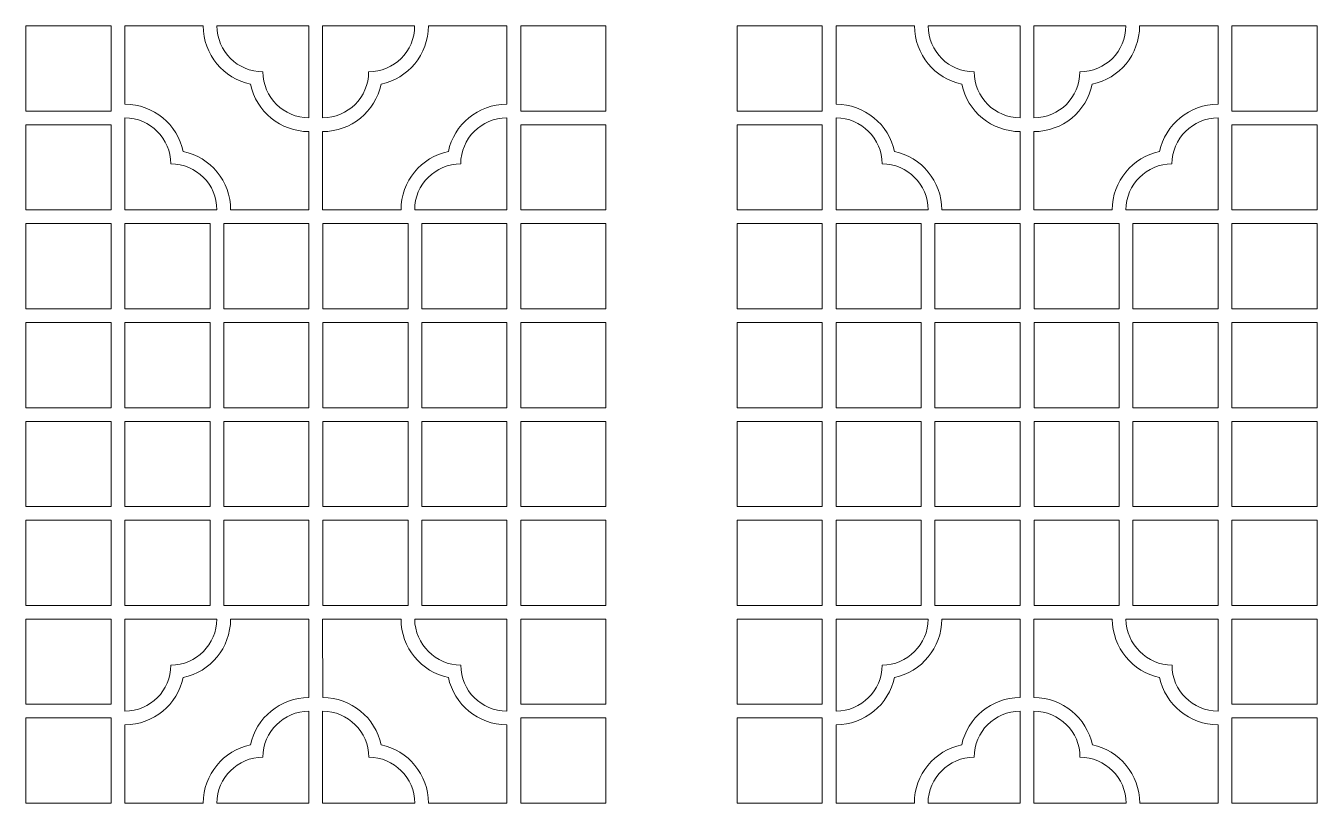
# Model space of a CAD drawing. Header units: centimetres. Extents: x -85 to 85, y -103 to 103.
# Drawn here: x -84.9 to 84.9, y -103.1 to -0.9 of the extents above; entities that cross this region are included whole.
import ezdxf

# ---------------------------------------------------------------- set-up
doc = ezdxf.new("R2010")
doc.units = ezdxf.units.CM
doc.header["$MEASUREMENT"] = 0
doc.layers.add('layer 1', color=7, linetype='Continuous')

msp = doc.modelspace()

# ---------------------------------------------------------------- linework, layer by layer
at = {"layer": 'layer 1', "color": 242, "lineweight": 9}
for points in [[(-84.85591, -12.10488), (-73.65591, -12.10488), (-73.65591, -0.90488), (-84.85591, -0.90488), (-84.85591, -12.10488)], [(-19.81613, -12.10488), (-8.61613, -12.10488), (-8.61613, -0.90488), (-19.81613, -0.90488), (-19.81613, -12.10488)], [(-84.85591, -25.10488), (-73.65591, -25.10488), (-73.65591, -13.90488), (-84.85591, -13.90488), (-84.85591, -25.10488)], [(-84.85591, -38.10488), (-73.65591, -38.10488), (-73.65591, -26.90488), (-84.85591, -26.90488), (-84.85591, -38.10488)], [(-71.84265, -38.10488), (-60.64265, -38.10488), (-60.64265, -26.90488), (-71.84265, -26.90488), (-71.84265, -38.10488)], [(-58.84265, -38.10488), (-47.64265, -38.10488), (-47.64265, -26.90488), (-58.84265, -26.90488), (-58.84265, -38.10488)], [(-45.82939, -38.10488), (-34.62939, -38.10488), (-34.62939, -26.90488), (-45.82939, -26.90488), (-45.82939, -38.10488)], [(-32.82939, -38.10488), (-21.62939, -38.10488), (-21.62939, -26.90488), (-32.82939, -26.90488), (-32.82939, -38.10488)], [(-19.81613, -38.10488), (-8.61613, -38.10488), (-8.61613, -26.90488), (-19.81613, -26.90488), (-19.81613, -38.10488)], [(-84.85591, -51.10488), (-73.65591, -51.10488), (-73.65591, -39.90488), (-84.85591, -39.90488), (-84.85591, -51.10488)], [(-58.84265, -51.10488), (-47.64265, -51.10488), (-47.64265, -39.90488), (-58.84265, -39.90488), (-58.84265, -51.10488)], [(-32.82939, -51.10488), (-21.62939, -51.10488), (-21.62939, -39.90488), (-32.82939, -39.90488), (-32.82939, -51.10488)], [(-84.85591, -64.10488), (-73.65591, -64.10488), (-73.65591, -52.90488), (-84.85591, -52.90488), (-84.85591, -64.10488)], [(-71.84265, -64.10488), (-60.64265, -64.10488), (-60.64265, -52.90488), (-71.84265, -52.90488), (-71.84265, -64.10488)], [(-58.84265, -64.10488), (-47.64265, -64.10488), (-47.64265, -52.90488), (-58.84265, -52.90488), (-58.84265, -64.10488)], [(-45.82939, -64.10488), (-34.62939, -64.10488), (-34.62939, -52.90488), (-45.82939, -52.90488), (-45.82939, -64.10488)], [(-32.82939, -64.10488), (-21.62939, -64.10488), (-21.62939, -52.90488), (-32.82939, -52.90488), (-32.82939, -64.10488)], [(-19.81613, -64.10488), (-8.61613, -64.10488), (-8.61613, -52.90488), (-19.81613, -52.90488), (-19.81613, -64.10488)], [(-84.85591, -77.10488), (-73.65591, -77.10488), (-73.65591, -65.90488), (-84.85591, -65.90488), (-84.85591, -77.10488)], [(-58.84265, -77.10488), (-47.64265, -77.10488), (-47.64265, -65.90488), (-58.84265, -65.90488), (-58.84265, -77.10488)], [(-32.82939, -77.10488), (-21.62939, -77.10488), (-21.62939, -65.90488), (-32.82939, -65.90488), (-32.82939, -77.10488)], [(-84.85591, -90.10488), (-73.65591, -90.10488), (-73.65591, -78.90488), (-84.85591, -78.90488), (-84.85591, -90.10488)], [(-19.81613, -90.10488), (-8.61613, -90.10488), (-8.61613, -78.90488), (-19.81613, -78.90488), (-19.81613, -90.10488)], [(-84.85591, -103.10488), (-73.65591, -103.10488), (-73.65591, -91.90488), (-84.85591, -91.90488), (-84.85591, -103.10488)]]:
    msp.add_lwpolyline(points, close=True, dxfattribs=at)
at = {"layer": 'layer 1', "color": 177, "lineweight": 9}
for points in [[(8.61614, -12.10488), (19.81614, -12.10488), (19.81614, -0.90488), (8.61614, -0.90488), (8.61614, -12.10488)], [(73.65592, -12.10488), (84.85592, -12.10488), (84.85592, -0.90488), (73.65592, -0.90488), (73.65592, -12.10488)], [(8.61614, -25.10488), (19.81614, -25.10488), (19.81614, -13.90488), (8.61614, -13.90488), (8.61614, -25.10488)], [(8.61614, -38.10488), (19.81614, -38.10488), (19.81614, -26.90488), (8.61614, -26.90488), (8.61614, -38.10488)], [(21.6294, -38.10488), (32.8294, -38.10488), (32.8294, -26.90488), (21.6294, -26.90488), (21.6294, -38.10488)], [(34.6294, -38.10488), (45.8294, -38.10488), (45.8294, -26.90488), (34.6294, -26.90488), (34.6294, -38.10488)], [(47.64266, -38.10488), (58.84266, -38.10488), (58.84266, -26.90488), (47.64266, -26.90488), (47.64266, -38.10488)], [(60.64266, -38.10488), (71.84266, -38.10488), (71.84266, -26.90488), (60.64266, -26.90488), (60.64266, -38.10488)], [(73.65592, -38.10488), (84.85592, -38.10488), (84.85592, -26.90488), (73.65592, -26.90488), (73.65592, -38.10488)], [(8.61614, -51.10488), (19.81614, -51.10488), (19.81614, -39.90488), (8.61614, -39.90488), (8.61614, -51.10488)], [(34.6294, -51.10488), (45.8294, -51.10488), (45.8294, -39.90488), (34.6294, -39.90488), (34.6294, -51.10488)], [(60.64266, -51.10488), (71.84266, -51.10488), (71.84266, -39.90488), (60.64266, -39.90488), (60.64266, -51.10488)], [(8.61614, -64.10488), (19.81614, -64.10488), (19.81614, -52.90488), (8.61614, -52.90488), (8.61614, -64.10488)], [(21.6294, -64.10488), (32.8294, -64.10488), (32.8294, -52.90488), (21.6294, -52.90488), (21.6294, -64.10488)], [(34.6294, -64.10488), (45.8294, -64.10488), (45.8294, -52.90488), (34.6294, -52.90488), (34.6294, -64.10488)], [(47.64266, -64.10488), (58.84266, -64.10488), (58.84266, -52.90488), (47.64266, -52.90488), (47.64266, -64.10488)], [(60.64266, -64.10488), (71.84266, -64.10488), (71.84266, -52.90488), (60.64266, -52.90488), (60.64266, -64.10488)], [(73.65592, -64.10488), (84.85592, -64.10488), (84.85592, -52.90488), (73.65592, -52.90488), (73.65592, -64.10488)], [(8.61614, -77.10488), (19.81614, -77.10488), (19.81614, -65.90488), (8.61614, -65.90488), (8.61614, -77.10488)], [(34.6294, -77.10488), (45.8294, -77.10488), (45.8294, -65.90488), (34.6294, -65.90488), (34.6294, -77.10488)], [(60.64266, -77.10488), (71.84266, -77.10488), (71.84266, -65.90488), (60.64266, -65.90488), (60.64266, -77.10488)], [(8.61614, -90.10488), (19.81614, -90.10488), (19.81614, -78.90488), (8.61614, -78.90488), (8.61614, -90.10488)], [(73.65592, -90.10488), (84.85592, -90.10488), (84.85592, -78.90488), (73.65592, -78.90488), (73.65592, -90.10488)], [(8.61614, -103.10488), (19.81614, -103.10488), (19.81614, -91.90488), (8.61614, -91.90488), (8.61614, -103.10488)]]:
    msp.add_lwpolyline(points, close=True, dxfattribs=at)
at = {"layer": 'layer 1', "color": 242, "lineweight": 9}
for points, knots in [([(-71.84643, -11.20081), (-68.07076, -11.20081), (-64.91514, -13.86788), (-64.16442, -17.42041), (-64.16442, -17.42041), (-60.61185, -18.17112), (-57.94479, -21.32353), (-57.94479, -25.09922), (-57.94479, -25.09922), (-57.94479, -25.09922), (-47.64643, -25.09922), (-47.64643, -25.09922), (-47.64643, -25.09922), (-47.64643, -25.09922), (-47.64643, -14.80489), (-47.64643, -14.80489), (-47.64643, -14.80489), (-51.4221, -14.80489), (-54.56633, -12.13782), (-55.31705, -8.58529), (-55.31705, -8.58529), (-58.86962, -7.83458), (-61.53668, -4.68058), (-61.53668, -0.90489), (-61.53668, -0.90489), (-61.53668, -0.90489), (-71.84643, -0.89922), (-71.84643, -0.89922), (-71.84643, -0.89922), (-71.84643, -0.89922), (-71.84643, -11.20081), (-71.84643, -11.20081)], [0, 0, 0, 0, 0.111111111, 0.111111111, 0.111111111, 0.111111111, 0.222222222, 0.222222222, 0.222222222, 0.222222222, 0.333333333, 0.333333333, 0.333333333, 0.333333333, 0.444444444, 0.444444444, 0.444444444, 0.444444444, 0.555555556, 0.555555556, 0.555555556, 0.555555556, 0.666666667, 0.666666667, 0.666666667, 0.666666667, 0.777777778, 0.777777778, 0.777777778, 0.777777778, 1, 1, 1, 1]), ([(-59.73668, -0.89922), (-59.73668, -4.23997), (-57.02745, -6.95489), (-53.68668, -6.95489), (-53.68668, -6.95489), (-53.68668, -10.27885), (-50.97076, -13.00489), (-47.64643, -13.00489), (-47.64643, -13.00489), (-47.64643, -13.00489), (-47.64643, -0.89922), (-47.64643, -0.89922), (-47.64643, -0.89922), (-47.64643, -0.89922), (-59.73668, -0.89922), (-59.73668, -0.89922)], [0, 0, 0, 0, 0.2, 0.2, 0.2, 0.2, 0.4, 0.4, 0.4, 0.4, 0.6, 0.6, 0.6, 0.6, 1, 1, 1, 1]), ([(-31.95618, -0.89922), (-31.95618, -4.67491), (-34.62324, -7.83458), (-38.17581, -8.58529), (-38.17581, -8.58529), (-38.92653, -12.13782), (-42.07076, -14.80489), (-45.84643, -14.80489), (-45.84643, -14.80489), (-45.84643, -14.80489), (-45.84643, -25.09922), (-45.84643, -25.09922), (-45.84643, -25.09922), (-45.84643, -25.09922), (-35.54807, -25.09922), (-35.54807, -25.09922), (-35.54807, -25.09922), (-35.54807, -21.32353), (-32.88101, -18.17112), (-29.32844, -17.42041), (-29.32844, -17.42041), (-28.57772, -13.86788), (-25.4221, -11.20081), (-21.64643, -11.20081), (-21.64643, -11.20081), (-21.64643, -11.20081), (-21.64643, -0.89922), (-21.64643, -0.89922), (-21.64643, -0.89922), (-21.64643, -0.89922), (-31.95618, -0.89922), (-31.95618, -0.89922)], [0, 0, 0, 0, 0.111111111, 0.111111111, 0.111111111, 0.111111111, 0.222222222, 0.222222222, 0.222222222, 0.222222222, 0.333333333, 0.333333333, 0.333333333, 0.333333333, 0.444444444, 0.444444444, 0.444444444, 0.444444444, 0.555555556, 0.555555556, 0.555555556, 0.555555556, 0.666666667, 0.666666667, 0.666666667, 0.666666667, 0.777777778, 0.777777778, 0.777777778, 0.777777778, 1, 1, 1, 1]), ([(-45.84643, -13.00489), (-42.52164, -13.00489), (-39.80619, -10.27866), (-39.80619, -6.95419), (-39.80619, -6.95419), (-36.46542, -6.95419), (-33.75618, -4.23997), (-33.75618, -0.89922), (-33.75618, -0.89922), (-33.75618, -0.89922), (-45.84643, -0.89922), (-45.84643, -0.89922), (-45.84643, -0.89922), (-45.84643, -0.89922), (-45.84643, -13.00489), (-45.84643, -13.00489)], [0, 0, 0, 0, 0.2, 0.2, 0.2, 0.2, 0.4, 0.4, 0.4, 0.4, 0.6, 0.6, 0.6, 0.6, 1, 1, 1, 1]), ([(-71.84643, -13.00081), (-68.52164, -13.00081), (-65.7948, -15.72704), (-65.7948, -19.05151), (-65.7948, -19.05151), (-62.45403, -19.05151), (-59.74479, -21.75847), (-59.74479, -25.09922), (-59.74479, -25.09922), (-59.74479, -25.09922), (-71.84643, -25.09922), (-71.84643, -25.09922), (-71.84643, -25.09922), (-71.84643, -25.09922), (-71.84643, -13.00081), (-71.84643, -13.00081)], [0, 0, 0, 0, 0.2, 0.2, 0.2, 0.2, 0.4, 0.4, 0.4, 0.4, 0.6, 0.6, 0.6, 0.6, 1, 1, 1, 1]), ([(-33.74807, -25.09922), (-33.74807, -21.75847), (-31.03883, -19.05151), (-27.69806, -19.05151), (-27.69806, -19.05151), (-27.69806, -15.72704), (-24.97122, -13.00081), (-21.64643, -13.00081), (-21.64643, -13.00081), (-21.64643, -13.00081), (-21.64643, -25.09922), (-21.64643, -25.09922), (-21.64643, -25.09922), (-21.64643, -25.09922), (-33.74807, -25.09922), (-33.74807, -25.09922)], [0, 0, 0, 0, 0.2, 0.2, 0.2, 0.2, 0.4, 0.4, 0.4, 0.4, 0.6, 0.6, 0.6, 0.6, 1, 1, 1, 1]), ([(-8.61613, -25.10488), (-8.61613, -25.10488), (-19.81613, -25.10488), (-19.81613, -25.10488), (-19.81613, -25.10488), (-19.81613, -25.10488), (-19.81613, -13.90488), (-19.81613, -13.90488), (-19.81613, -13.90488), (-19.81613, -13.90488), (-8.61613, -13.90488), (-8.61613, -13.90488), (-8.61613, -13.90488), (-8.61613, -13.90488), (-8.61613, -25.10488), (-8.61613, -25.10488)], [0, 0, 0, 0, 0.2, 0.2, 0.2, 0.2, 0.4, 0.4, 0.4, 0.4, 0.6, 0.6, 0.6, 0.6, 1, 1, 1, 1]), ([(-60.64265, -51.10488), (-60.64265, -51.10488), (-71.84265, -51.10488), (-71.84265, -51.10488), (-71.84265, -51.10488), (-71.84265, -51.10488), (-71.84265, -39.90488), (-71.84265, -39.90488), (-71.84265, -39.90488), (-71.84265, -39.90488), (-60.64265, -39.90488), (-60.64265, -39.90488), (-60.64265, -39.90488), (-60.64265, -39.90488), (-60.64265, -51.10488), (-60.64265, -51.10488)], [0, 0, 0, 0, 0.2, 0.2, 0.2, 0.2, 0.4, 0.4, 0.4, 0.4, 0.6, 0.6, 0.6, 0.6, 1, 1, 1, 1]), ([(-34.62939, -51.10488), (-34.62939, -51.10488), (-45.82939, -51.10488), (-45.82939, -51.10488), (-45.82939, -51.10488), (-45.82939, -51.10488), (-45.82939, -39.90488), (-45.82939, -39.90488), (-45.82939, -39.90488), (-45.82939, -39.90488), (-34.62939, -39.90488), (-34.62939, -39.90488), (-34.62939, -39.90488), (-34.62939, -39.90488), (-34.62939, -51.10488), (-34.62939, -51.10488)], [0, 0, 0, 0, 0.2, 0.2, 0.2, 0.2, 0.4, 0.4, 0.4, 0.4, 0.6, 0.6, 0.6, 0.6, 1, 1, 1, 1]), ([(-8.61613, -51.10488), (-8.61613, -51.10488), (-19.81613, -51.10488), (-19.81613, -51.10488), (-19.81613, -51.10488), (-19.81613, -51.10488), (-19.81613, -39.90488), (-19.81613, -39.90488), (-19.81613, -39.90488), (-19.81613, -39.90488), (-8.61613, -39.90488), (-8.61613, -39.90488), (-8.61613, -39.90488), (-8.61613, -39.90488), (-8.61613, -51.10488), (-8.61613, -51.10488)], [0, 0, 0, 0, 0.2, 0.2, 0.2, 0.2, 0.4, 0.4, 0.4, 0.4, 0.6, 0.6, 0.6, 0.6, 1, 1, 1, 1]), ([(-60.64265, -77.10488), (-60.64265, -77.10488), (-71.84265, -77.10488), (-71.84265, -77.10488), (-71.84265, -77.10488), (-71.84265, -77.10488), (-71.84265, -65.90488), (-71.84265, -65.90488), (-71.84265, -65.90488), (-71.84265, -65.90488), (-60.64265, -65.90488), (-60.64265, -65.90488), (-60.64265, -65.90488), (-60.64265, -65.90488), (-60.64265, -77.10488), (-60.64265, -77.10488)], [0, 0, 0, 0, 0.2, 0.2, 0.2, 0.2, 0.4, 0.4, 0.4, 0.4, 0.6, 0.6, 0.6, 0.6, 1, 1, 1, 1]), ([(-34.62939, -77.10488), (-34.62939, -77.10488), (-45.82939, -77.10488), (-45.82939, -77.10488), (-45.82939, -77.10488), (-45.82939, -77.10488), (-45.82939, -65.90488), (-45.82939, -65.90488), (-45.82939, -65.90488), (-45.82939, -65.90488), (-34.62939, -65.90488), (-34.62939, -65.90488), (-34.62939, -65.90488), (-34.62939, -65.90488), (-34.62939, -77.10488), (-34.62939, -77.10488)], [0, 0, 0, 0, 0.2, 0.2, 0.2, 0.2, 0.4, 0.4, 0.4, 0.4, 0.6, 0.6, 0.6, 0.6, 1, 1, 1, 1]), ([(-8.61613, -77.10488), (-8.61613, -77.10488), (-19.81613, -77.10488), (-19.81613, -77.10488), (-19.81613, -77.10488), (-19.81613, -77.10488), (-19.81613, -65.90488), (-19.81613, -65.90488), (-19.81613, -65.90488), (-19.81613, -65.90488), (-8.61613, -65.90488), (-8.61613, -65.90488), (-8.61613, -65.90488), (-8.61613, -65.90488), (-8.61613, -77.10488), (-8.61613, -77.10488)], [0, 0, 0, 0, 0.2, 0.2, 0.2, 0.2, 0.4, 0.4, 0.4, 0.4, 0.6, 0.6, 0.6, 0.6, 1, 1, 1, 1]), ([(-71.84644, -92.80275), (-71.84644, -92.80275), (-71.84485, -103.10111), (-71.84485, -103.10111), (-71.84485, -103.10111), (-71.84485, -103.10111), (-61.55052, -103.10111), (-61.55052, -103.10111), (-61.55052, -103.10111), (-61.55052, -99.32544), (-58.88345, -96.18121), (-55.33092, -95.43049), (-55.33092, -95.43049), (-54.58021, -91.87792), (-51.42621, -89.21086), (-47.65052, -89.21086), (-47.65052, -89.21086), (-47.65052, -89.21086), (-47.64485, -78.90111), (-47.64485, -78.90111), (-47.64485, -78.90111), (-47.64485, -78.90111), (-57.94644, -78.90275), (-57.94644, -78.90275), (-57.94644, -78.90275), (-57.94644, -82.67842), (-60.61351, -85.8324), (-64.16604, -86.58312), (-64.16604, -86.58312), (-64.91675, -90.13569), (-68.07075, -92.80275), (-71.84644, -92.80275)], [0, 0, 0, 0, 0.111111111, 0.111111111, 0.111111111, 0.111111111, 0.222222222, 0.222222222, 0.222222222, 0.222222222, 0.333333333, 0.333333333, 0.333333333, 0.333333333, 0.444444444, 0.444444444, 0.444444444, 0.444444444, 0.555555556, 0.555555556, 0.555555556, 0.555555556, 0.666666667, 0.666666667, 0.666666667, 0.666666667, 0.777777778, 0.777777778, 0.777777778, 0.777777778, 1, 1, 1, 1]), ([(-71.84644, -91.00275), (-68.50569, -91.00275), (-65.79644, -88.29352), (-65.79644, -84.95275), (-65.79644, -84.95275), (-62.47215, -84.95275), (-59.74644, -82.2252), (-59.74644, -78.90111), (-59.74644, -78.90111), (-59.74644, -78.90111), (-71.84485, -78.90111), (-71.84485, -78.90111), (-71.84485, -78.90111), (-71.84485, -78.90111), (-71.84644, -91.00275), (-71.84644, -91.00275)], [0, 0, 0, 0, 0.2, 0.2, 0.2, 0.2, 0.4, 0.4, 0.4, 0.4, 0.6, 0.6, 0.6, 0.6, 1, 1, 1, 1]), ([(-21.64485, -92.80275), (-25.42054, -92.80275), (-28.57295, -90.13569), (-29.32366, -86.58312), (-29.32366, -86.58312), (-32.87619, -85.8324), (-35.54325, -82.67678), (-35.54325, -78.90111), (-35.54325, -78.90111), (-35.54325, -78.90111), (-45.84485, -78.90111), (-45.84485, -78.90111), (-45.84485, -78.90111), (-45.84485, -78.90111), (-45.83918, -89.21086), (-45.83918, -89.21086), (-45.83918, -89.21086), (-42.06349, -89.21086), (-38.90949, -91.87792), (-38.15878, -95.43049), (-38.15878, -95.43049), (-34.60625, -96.18121), (-31.93918, -99.32544), (-31.93918, -103.10111), (-31.93918, -103.10111), (-31.93918, -103.10111), (-21.64485, -103.10111), (-21.64485, -103.10111), (-21.64485, -103.10111), (-21.64485, -103.10111), (-21.64485, -92.80275), (-21.64485, -92.80275)], [0, 0, 0, 0, 0.111111111, 0.111111111, 0.111111111, 0.111111111, 0.222222222, 0.222222222, 0.222222222, 0.222222222, 0.333333333, 0.333333333, 0.333333333, 0.333333333, 0.444444444, 0.444444444, 0.444444444, 0.444444444, 0.555555556, 0.555555556, 0.555555556, 0.555555556, 0.666666667, 0.666666667, 0.666666667, 0.666666667, 0.777777778, 0.777777778, 0.777777778, 0.777777778, 1, 1, 1, 1]), ([(-33.74326, -78.90111), (-33.74326, -82.20931), (-30.94998, -84.95274), (-27.69256, -84.95274), (-27.69256, -84.95274), (-27.69256, -88.29351), (-24.9856, -91.00276), (-21.64485, -91.00276), (-21.64485, -91.00276), (-21.64485, -91.00276), (-21.64485, -78.90111), (-21.64485, -78.90111), (-21.64485, -78.90111), (-21.64485, -78.90111), (-33.74326, -78.90111), (-33.74326, -78.90111)], [0, 0, 0, 0, 0.2, 0.2, 0.2, 0.2, 0.4, 0.4, 0.4, 0.4, 0.6, 0.6, 0.6, 0.6, 1, 1, 1, 1]), ([(-59.75052, -103.10111), (-59.75052, -99.77897), (-56.99881, -97.06087), (-53.69982, -97.06087), (-53.69982, -97.06087), (-53.69982, -93.7201), (-50.9856, -91.01086), (-47.64485, -91.01086), (-47.64485, -91.01086), (-47.64485, -91.01086), (-47.64485, -103.10111), (-47.64485, -103.10111), (-47.64485, -103.10111), (-47.64485, -103.10111), (-59.75052, -103.10111), (-59.75052, -103.10111)], [0, 0, 0, 0, 0.2, 0.2, 0.2, 0.2, 0.4, 0.4, 0.4, 0.4, 0.6, 0.6, 0.6, 0.6, 1, 1, 1, 1]), ([(-45.84485, -91.01086), (-42.5041, -91.01086), (-39.78918, -93.72009), (-39.78918, -97.06086), (-39.78918, -97.06086), (-36.46737, -97.06086), (-33.73918, -99.77525), (-33.73918, -103.10111), (-33.73918, -103.10111), (-33.73918, -103.10111), (-45.84485, -103.10111), (-45.84485, -103.10111), (-45.84485, -103.10111), (-45.84485, -103.10111), (-45.84485, -91.01086), (-45.84485, -91.01086)], [0, 0, 0, 0, 0.2, 0.2, 0.2, 0.2, 0.4, 0.4, 0.4, 0.4, 0.6, 0.6, 0.6, 0.6, 1, 1, 1, 1]), ([(-8.61613, -103.10488), (-8.61613, -103.10488), (-19.81613, -103.10488), (-19.81613, -103.10488), (-19.81613, -103.10488), (-19.81613, -103.10488), (-19.81613, -91.90488), (-19.81613, -91.90488), (-19.81613, -91.90488), (-19.81613, -91.90488), (-8.61613, -91.90488), (-8.61613, -91.90488), (-8.61613, -91.90488), (-8.61613, -91.90488), (-8.61613, -103.10488), (-8.61613, -103.10488)], [0, 0, 0, 0, 0.2, 0.2, 0.2, 0.2, 0.4, 0.4, 0.4, 0.4, 0.6, 0.6, 0.6, 0.6, 1, 1, 1, 1])]:
    msp.add_open_spline(points, degree=3, knots=knots, dxfattribs=at)
at = {"layer": 'layer 1', "color": 177, "lineweight": 9}
for points, knots in [([(21.62562, -11.20081), (25.40129, -11.20081), (28.55691, -13.86788), (29.30763, -17.42041), (29.30763, -17.42041), (32.8602, -18.17112), (35.52726, -21.32353), (35.52726, -25.09922), (35.52726, -25.09922), (35.52726, -25.09922), (45.82562, -25.09922), (45.82562, -25.09922), (45.82562, -25.09922), (45.82562, -25.09922), (45.82562, -14.80489), (45.82562, -14.80489), (45.82562, -14.80489), (42.04995, -14.80489), (38.90572, -12.13782), (38.155, -8.58529), (38.155, -8.58529), (34.60243, -7.83458), (31.93537, -4.68058), (31.93537, -0.90489), (31.93537, -0.90489), (31.93537, -0.90489), (21.62562, -0.89922), (21.62562, -0.89922), (21.62562, -0.89922), (21.62562, -0.89922), (21.62562, -11.20081), (21.62562, -11.20081)], [0, 0, 0, 0, 0.111111111, 0.111111111, 0.111111111, 0.111111111, 0.222222222, 0.222222222, 0.222222222, 0.222222222, 0.333333333, 0.333333333, 0.333333333, 0.333333333, 0.444444444, 0.444444444, 0.444444444, 0.444444444, 0.555555556, 0.555555556, 0.555555556, 0.555555556, 0.666666667, 0.666666667, 0.666666667, 0.666666667, 0.777777778, 0.777777778, 0.777777778, 0.777777778, 1, 1, 1, 1]), ([(33.73537, -0.89922), (33.73537, -4.23997), (36.4446, -6.95489), (39.78537, -6.95489), (39.78537, -6.95489), (39.78537, -10.27885), (42.50129, -13.00489), (45.82562, -13.00489), (45.82562, -13.00489), (45.82562, -13.00489), (45.82562, -0.89922), (45.82562, -0.89922), (45.82562, -0.89922), (45.82562, -0.89922), (33.73537, -0.89922), (33.73537, -0.89922)], [0, 0, 0, 0, 0.2, 0.2, 0.2, 0.2, 0.4, 0.4, 0.4, 0.4, 0.6, 0.6, 0.6, 0.6, 1, 1, 1, 1]), ([(61.51587, -0.89922), (61.51587, -4.67491), (58.84881, -7.83458), (55.29624, -8.58529), (55.29624, -8.58529), (54.54552, -12.13782), (51.40129, -14.80489), (47.62562, -14.80489), (47.62562, -14.80489), (47.62562, -14.80489), (47.62562, -25.09922), (47.62562, -25.09922), (47.62562, -25.09922), (47.62562, -25.09922), (57.92398, -25.09922), (57.92398, -25.09922), (57.92398, -25.09922), (57.92398, -21.32353), (60.59104, -18.17112), (64.14361, -17.42041), (64.14361, -17.42041), (64.89433, -13.86788), (68.04995, -11.20081), (71.82562, -11.20081), (71.82562, -11.20081), (71.82562, -11.20081), (71.82562, -0.89922), (71.82562, -0.89922), (71.82562, -0.89922), (71.82562, -0.89922), (61.51587, -0.89922), (61.51587, -0.89922)], [0, 0, 0, 0, 0.111111111, 0.111111111, 0.111111111, 0.111111111, 0.222222222, 0.222222222, 0.222222222, 0.222222222, 0.333333333, 0.333333333, 0.333333333, 0.333333333, 0.444444444, 0.444444444, 0.444444444, 0.444444444, 0.555555556, 0.555555556, 0.555555556, 0.555555556, 0.666666667, 0.666666667, 0.666666667, 0.666666667, 0.777777778, 0.777777778, 0.777777778, 0.777777778, 1, 1, 1, 1]), ([(47.62562, -13.00489), (50.95041, -13.00489), (53.66586, -10.27866), (53.66586, -6.95419), (53.66586, -6.95419), (57.00663, -6.95419), (59.71587, -4.23997), (59.71587, -0.89922), (59.71587, -0.89922), (59.71587, -0.89922), (47.62562, -0.89922), (47.62562, -0.89922), (47.62562, -0.89922), (47.62562, -0.89922), (47.62562, -13.00489), (47.62562, -13.00489)], [0, 0, 0, 0, 0.2, 0.2, 0.2, 0.2, 0.4, 0.4, 0.4, 0.4, 0.6, 0.6, 0.6, 0.6, 1, 1, 1, 1]), ([(21.62562, -13.00081), (24.95041, -13.00081), (27.67725, -15.72704), (27.67725, -19.05151), (27.67725, -19.05151), (31.01802, -19.05151), (33.72726, -21.75847), (33.72726, -25.09922), (33.72726, -25.09922), (33.72726, -25.09922), (21.62562, -25.09922), (21.62562, -25.09922), (21.62562, -25.09922), (21.62562, -25.09922), (21.62562, -13.00081), (21.62562, -13.00081)], [0, 0, 0, 0, 0.2, 0.2, 0.2, 0.2, 0.4, 0.4, 0.4, 0.4, 0.6, 0.6, 0.6, 0.6, 1, 1, 1, 1]), ([(59.72398, -25.09922), (59.72398, -21.75847), (62.43322, -19.05151), (65.77399, -19.05151), (65.77399, -19.05151), (65.77399, -15.72704), (68.50083, -13.00081), (71.82562, -13.00081), (71.82562, -13.00081), (71.82562, -13.00081), (71.82562, -25.09922), (71.82562, -25.09922), (71.82562, -25.09922), (71.82562, -25.09922), (59.72398, -25.09922), (59.72398, -25.09922)], [0, 0, 0, 0, 0.2, 0.2, 0.2, 0.2, 0.4, 0.4, 0.4, 0.4, 0.6, 0.6, 0.6, 0.6, 1, 1, 1, 1]), ([(84.85592, -25.10488), (84.85592, -25.10488), (73.65592, -25.10488), (73.65592, -25.10488), (73.65592, -25.10488), (73.65592, -25.10488), (73.65592, -13.90488), (73.65592, -13.90488), (73.65592, -13.90488), (73.65592, -13.90488), (84.85592, -13.90488), (84.85592, -13.90488), (84.85592, -13.90488), (84.85592, -13.90488), (84.85592, -25.10488), (84.85592, -25.10488)], [0, 0, 0, 0, 0.2, 0.2, 0.2, 0.2, 0.4, 0.4, 0.4, 0.4, 0.6, 0.6, 0.6, 0.6, 1, 1, 1, 1]), ([(32.8294, -51.10488), (32.8294, -51.10488), (21.6294, -51.10488), (21.6294, -51.10488), (21.6294, -51.10488), (21.6294, -51.10488), (21.6294, -39.90488), (21.6294, -39.90488), (21.6294, -39.90488), (21.6294, -39.90488), (32.8294, -39.90488), (32.8294, -39.90488), (32.8294, -39.90488), (32.8294, -39.90488), (32.8294, -51.10488), (32.8294, -51.10488)], [0, 0, 0, 0, 0.2, 0.2, 0.2, 0.2, 0.4, 0.4, 0.4, 0.4, 0.6, 0.6, 0.6, 0.6, 1, 1, 1, 1]), ([(58.84266, -51.10488), (58.84266, -51.10488), (47.64266, -51.10488), (47.64266, -51.10488), (47.64266, -51.10488), (47.64266, -51.10488), (47.64266, -39.90488), (47.64266, -39.90488), (47.64266, -39.90488), (47.64266, -39.90488), (58.84266, -39.90488), (58.84266, -39.90488), (58.84266, -39.90488), (58.84266, -39.90488), (58.84266, -51.10488), (58.84266, -51.10488)], [0, 0, 0, 0, 0.2, 0.2, 0.2, 0.2, 0.4, 0.4, 0.4, 0.4, 0.6, 0.6, 0.6, 0.6, 1, 1, 1, 1]), ([(84.85592, -51.10488), (84.85592, -51.10488), (73.65592, -51.10488), (73.65592, -51.10488), (73.65592, -51.10488), (73.65592, -51.10488), (73.65592, -39.90488), (73.65592, -39.90488), (73.65592, -39.90488), (73.65592, -39.90488), (84.85592, -39.90488), (84.85592, -39.90488), (84.85592, -39.90488), (84.85592, -39.90488), (84.85592, -51.10488), (84.85592, -51.10488)], [0, 0, 0, 0, 0.2, 0.2, 0.2, 0.2, 0.4, 0.4, 0.4, 0.4, 0.6, 0.6, 0.6, 0.6, 1, 1, 1, 1]), ([(32.8294, -77.10488), (32.8294, -77.10488), (21.6294, -77.10488), (21.6294, -77.10488), (21.6294, -77.10488), (21.6294, -77.10488), (21.6294, -65.90488), (21.6294, -65.90488), (21.6294, -65.90488), (21.6294, -65.90488), (32.8294, -65.90488), (32.8294, -65.90488), (32.8294, -65.90488), (32.8294, -65.90488), (32.8294, -77.10488), (32.8294, -77.10488)], [0, 0, 0, 0, 0.2, 0.2, 0.2, 0.2, 0.4, 0.4, 0.4, 0.4, 0.6, 0.6, 0.6, 0.6, 1, 1, 1, 1]), ([(58.84266, -77.10488), (58.84266, -77.10488), (47.64266, -77.10488), (47.64266, -77.10488), (47.64266, -77.10488), (47.64266, -77.10488), (47.64266, -65.90488), (47.64266, -65.90488), (47.64266, -65.90488), (47.64266, -65.90488), (58.84266, -65.90488), (58.84266, -65.90488), (58.84266, -65.90488), (58.84266, -65.90488), (58.84266, -77.10488), (58.84266, -77.10488)], [0, 0, 0, 0, 0.2, 0.2, 0.2, 0.2, 0.4, 0.4, 0.4, 0.4, 0.6, 0.6, 0.6, 0.6, 1, 1, 1, 1]), ([(84.85592, -77.10488), (84.85592, -77.10488), (73.65592, -77.10488), (73.65592, -77.10488), (73.65592, -77.10488), (73.65592, -77.10488), (73.65592, -65.90488), (73.65592, -65.90488), (73.65592, -65.90488), (73.65592, -65.90488), (84.85592, -65.90488), (84.85592, -65.90488), (84.85592, -65.90488), (84.85592, -65.90488), (84.85592, -77.10488), (84.85592, -77.10488)], [0, 0, 0, 0, 0.2, 0.2, 0.2, 0.2, 0.4, 0.4, 0.4, 0.4, 0.6, 0.6, 0.6, 0.6, 1, 1, 1, 1]), ([(21.62561, -92.80275), (21.62561, -92.80275), (21.6272, -103.10111), (21.6272, -103.10111), (21.6272, -103.10111), (21.6272, -103.10111), (31.92153, -103.10111), (31.92153, -103.10111), (31.92153, -103.10111), (31.92153, -99.32544), (34.5886, -96.18121), (38.14113, -95.43049), (38.14113, -95.43049), (38.89184, -91.87792), (42.04584, -89.21086), (45.82153, -89.21086), (45.82153, -89.21086), (45.82153, -89.21086), (45.8272, -78.90111), (45.8272, -78.90111), (45.8272, -78.90111), (45.8272, -78.90111), (35.52561, -78.90275), (35.52561, -78.90275), (35.52561, -78.90275), (35.52561, -82.67842), (32.85854, -85.8324), (29.30601, -86.58312), (29.30601, -86.58312), (28.5553, -90.13569), (25.4013, -92.80275), (21.62561, -92.80275)], [0, 0, 0, 0, 0.111111111, 0.111111111, 0.111111111, 0.111111111, 0.222222222, 0.222222222, 0.222222222, 0.222222222, 0.333333333, 0.333333333, 0.333333333, 0.333333333, 0.444444444, 0.444444444, 0.444444444, 0.444444444, 0.555555556, 0.555555556, 0.555555556, 0.555555556, 0.666666667, 0.666666667, 0.666666667, 0.666666667, 0.777777778, 0.777777778, 0.777777778, 0.777777778, 1, 1, 1, 1]), ([(21.62561, -91.00275), (24.96636, -91.00275), (27.67561, -88.29352), (27.67561, -84.95275), (27.67561, -84.95275), (30.9999, -84.95275), (33.72561, -82.2252), (33.72561, -78.90111), (33.72561, -78.90111), (33.72561, -78.90111), (21.6272, -78.90111), (21.6272, -78.90111), (21.6272, -78.90111), (21.6272, -78.90111), (21.62561, -91.00275), (21.62561, -91.00275)], [0, 0, 0, 0, 0.2, 0.2, 0.2, 0.2, 0.4, 0.4, 0.4, 0.4, 0.6, 0.6, 0.6, 0.6, 1, 1, 1, 1]), ([(71.8272, -92.80275), (68.05151, -92.80275), (64.8991, -90.13569), (64.14839, -86.58312), (64.14839, -86.58312), (60.59586, -85.8324), (57.9288, -82.67678), (57.9288, -78.90111), (57.9288, -78.90111), (57.9288, -78.90111), (47.6272, -78.90111), (47.6272, -78.90111), (47.6272, -78.90111), (47.6272, -78.90111), (47.63287, -89.21086), (47.63287, -89.21086), (47.63287, -89.21086), (51.40856, -89.21086), (54.56256, -91.87792), (55.31327, -95.43049), (55.31327, -95.43049), (58.8658, -96.18121), (61.53287, -99.32544), (61.53287, -103.10111), (61.53287, -103.10111), (61.53287, -103.10111), (71.8272, -103.10111), (71.8272, -103.10111), (71.8272, -103.10111), (71.8272, -103.10111), (71.8272, -92.80275), (71.8272, -92.80275)], [0, 0, 0, 0, 0.111111111, 0.111111111, 0.111111111, 0.111111111, 0.222222222, 0.222222222, 0.222222222, 0.222222222, 0.333333333, 0.333333333, 0.333333333, 0.333333333, 0.444444444, 0.444444444, 0.444444444, 0.444444444, 0.555555556, 0.555555556, 0.555555556, 0.555555556, 0.666666667, 0.666666667, 0.666666667, 0.666666667, 0.777777778, 0.777777778, 0.777777778, 0.777777778, 1, 1, 1, 1]), ([(59.72879, -78.90111), (59.72879, -82.20931), (62.52207, -84.95274), (65.77949, -84.95274), (65.77949, -84.95274), (65.77949, -88.29351), (68.48645, -91.00276), (71.8272, -91.00276), (71.8272, -91.00276), (71.8272, -91.00276), (71.8272, -78.90111), (71.8272, -78.90111), (71.8272, -78.90111), (71.8272, -78.90111), (59.72879, -78.90111), (59.72879, -78.90111)], [0, 0, 0, 0, 0.2, 0.2, 0.2, 0.2, 0.4, 0.4, 0.4, 0.4, 0.6, 0.6, 0.6, 0.6, 1, 1, 1, 1]), ([(33.72153, -103.10111), (33.72153, -99.77897), (36.47324, -97.06087), (39.77223, -97.06087), (39.77223, -97.06087), (39.77223, -93.7201), (42.48645, -91.01086), (45.8272, -91.01086), (45.8272, -91.01086), (45.8272, -91.01086), (45.8272, -103.10111), (45.8272, -103.10111), (45.8272, -103.10111), (45.8272, -103.10111), (33.72153, -103.10111), (33.72153, -103.10111)], [0, 0, 0, 0, 0.2, 0.2, 0.2, 0.2, 0.4, 0.4, 0.4, 0.4, 0.6, 0.6, 0.6, 0.6, 1, 1, 1, 1]), ([(47.6272, -91.01086), (50.96795, -91.01086), (53.68287, -93.72009), (53.68287, -97.06086), (53.68287, -97.06086), (57.00468, -97.06086), (59.73287, -99.77525), (59.73287, -103.10111), (59.73287, -103.10111), (59.73287, -103.10111), (47.6272, -103.10111), (47.6272, -103.10111), (47.6272, -103.10111), (47.6272, -103.10111), (47.6272, -91.01086), (47.6272, -91.01086)], [0, 0, 0, 0, 0.2, 0.2, 0.2, 0.2, 0.4, 0.4, 0.4, 0.4, 0.6, 0.6, 0.6, 0.6, 1, 1, 1, 1]), ([(84.85592, -103.10488), (84.85592, -103.10488), (73.65592, -103.10488), (73.65592, -103.10488), (73.65592, -103.10488), (73.65592, -103.10488), (73.65592, -91.90488), (73.65592, -91.90488), (73.65592, -91.90488), (73.65592, -91.90488), (84.85592, -91.90488), (84.85592, -91.90488), (84.85592, -91.90488), (84.85592, -91.90488), (84.85592, -103.10488), (84.85592, -103.10488)], [0, 0, 0, 0, 0.2, 0.2, 0.2, 0.2, 0.4, 0.4, 0.4, 0.4, 0.6, 0.6, 0.6, 0.6, 1, 1, 1, 1])]:
    msp.add_open_spline(points, degree=3, knots=knots, dxfattribs=at)

doc.saveas('drawing.dxf')
